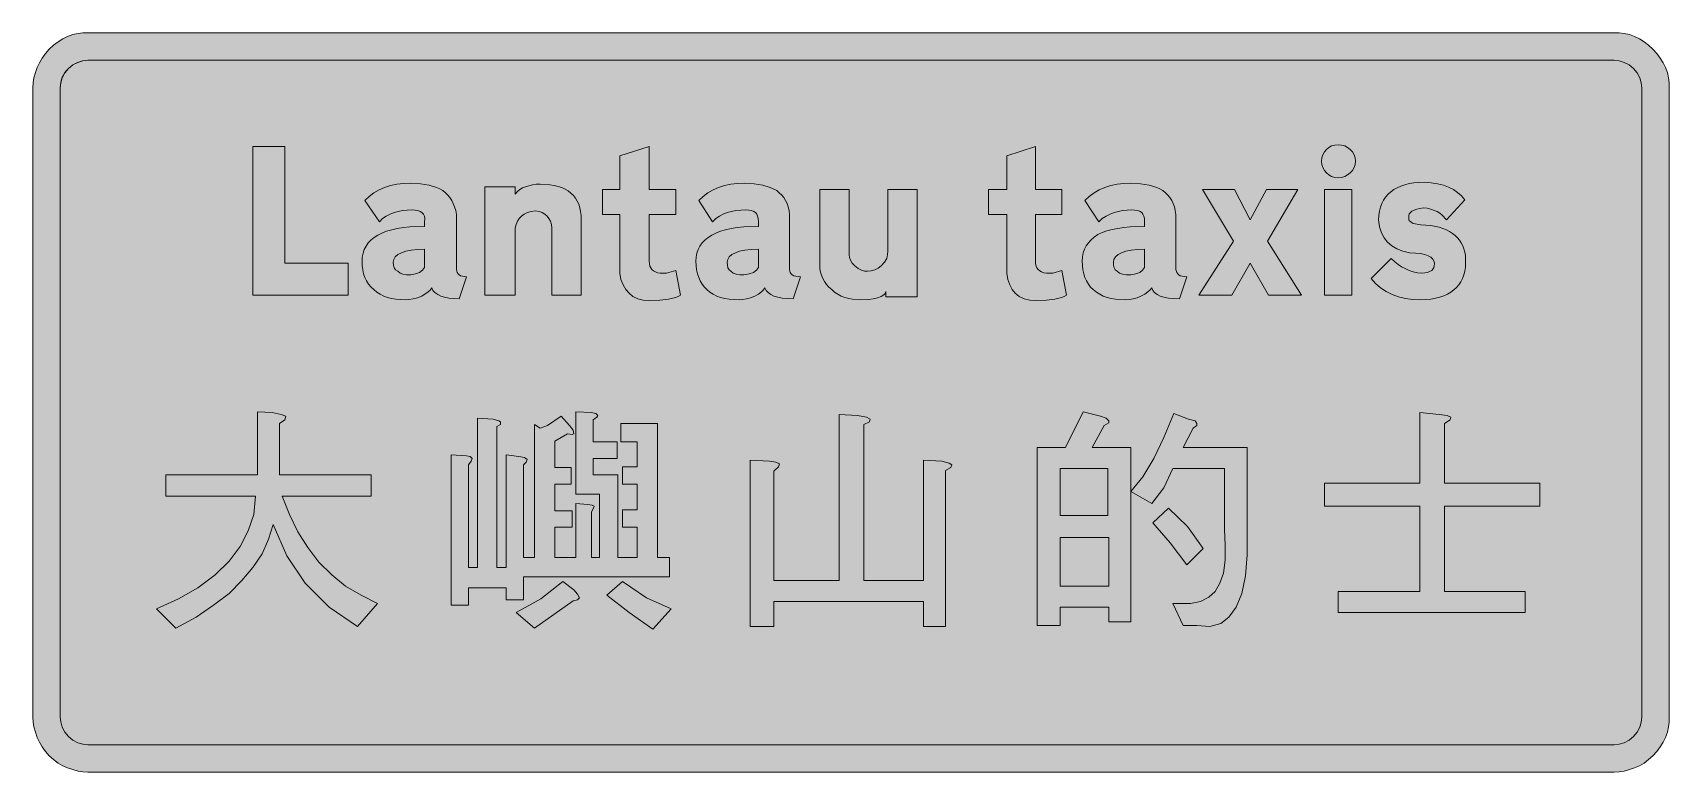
# Model space of a CAD drawing. Header units: metres. Extents: x 17 to 552, y 16 to 258.
import ezdxf

# ---------------------------------------------------------------- set-up
doc = ezdxf.new("R2010")
doc.units = ezdxf.units.M
doc.layers.add('FILL_BLACK_000000', color=7, linetype='Continuous', true_color=0x000000)
doc.layers.add('FILL_WHITE_FFFFFF', color=7, linetype='Continuous', true_color=0xffffff)

msp = doc.modelspace()

# ---------------------------------------------------------------- hatches: boundary and pattern name
at = {"layer": 'FILL_BLACK_000000', "true_color": 0x000000}
h = msp.add_hatch(color=7, dxfattribs=at)
h.dxf.hatch_style = 1
h.paths.add_polyline_path([(552.03, 32.56), (551.83, 30.95), (551.46, 29.29), (550.89, 27.54), (550.11, 25.97), (549.13, 24.43), (547.98, 22.94), (546.69, 21.54), (545.33, 20.26), (543.92, 19.14), (542.39, 18.25), (540.69, 17.64), (539.07, 17.03), (537.39, 16.55), (535.71, 16.25), (534.09, 16.14), (34.89, 16.14), (33.31, 16.25), (31.7, 16.55), (30.04, 17.03), (28.29, 17.64), (26.72, 18.25), (25.18, 19.14), (23.69, 20.26), (22.29, 21.54), (21.05, 22.94), (20, 24.43), (19.13, 25.97), (18.39, 27.54), (17.78, 29.29), (17.3, 30.95), (17, 32.56), (16.89, 34.14), (16.89, 239.94), (17, 241.56), (17.3, 243.24), (17.78, 244.92), (18.39, 246.54), (19.13, 248.11), (20, 249.65), (21.05, 251.14), (22.29, 252.54), (23.69, 253.83), (25.18, 254.98), (26.72, 255.96), (28.29, 256.74), (30.04, 257.31), (31.7, 257.68), (33.31, 257.88), (34.89, 257.94), (534.09, 257.94), (535.71, 257.88), (537.39, 257.68), (539.07, 257.31), (540.69, 256.74), (542.39, 255.96), (543.92, 254.98), (545.33, 253.83), (546.69, 252.54), (547.98, 251.14), (549.13, 249.65), (550.11, 248.11), (550.89, 246.54), (551.46, 244.92), (551.83, 243.24), (552.03, 241.56), (552.09, 239.94), (552.09, 34.14), (552.03, 32.56)])
h.paths.add_polyline_path([(31.51, 248.26), (30, 247.42), (28.59, 246.24), (27.96, 245.64), (27.41, 244.96), (26.57, 243.43), (26.06, 241.73), (25.89, 239.94), (25.89, 34.14), (26.08, 32.6), (26.49, 30.84), (27.43, 29.23), (28.59, 27.84), (30.04, 26.66), (31.63, 25.81), (33.27, 25.31), (34.89, 25.14), (534.09, 25.14), (535.71, 25.31), (537.35, 25.81), (538.94, 26.66), (540.39, 27.84), (541.57, 29.29), (542.42, 30.88), (542.92, 32.52), (543.09, 34.14), (543.09, 239.94), (542.92, 241.56), (542.42, 243.2), (541.57, 244.79), (540.39, 246.24), (538.94, 247.42), (537.35, 248.26), (535.71, 248.77), (534.09, 248.94), (34.89, 248.94), (33.15, 248.77), (31.51, 248.26)], flags=16)
h = msp.add_hatch(color=7, dxfattribs=at)
h.dxf.hatch_style = 1
h.paths.add_polyline_path([(99.39, 182.64), (120.09, 182.64), (120.09, 172.14), (88.89, 172.14), (88.89, 220.74), (99.39, 220.74), (99.39, 182.64)])
h = msp.add_hatch(color=7, dxfattribs=at)
h.dxf.hatch_style = 1
h.paths.add_polyline_path([(227.19, 206.64), (227.19, 198.54), (218.49, 198.54), (218.49, 183.24), (218.55, 182.4), (218.72, 181.66), (219, 181.05), (219.39, 180.54), (219.9, 180.1), (220.51, 179.71), (221.25, 179.44), (222.09, 179.34), (224.19, 179.34), (227.19, 180.24), (228.69, 172.14), (227.94, 171.72), (227.05, 171.35), (224.83, 170.79), (221.98, 170.45), (218.49, 170.34), (216.53, 170.5), (214.74, 170.98), (213.17, 171.73), (211.89, 172.74), (210.83, 173.98), (209.94, 175.48), (209.27, 177.25), (208.89, 179.34), (208.89, 198.54), (203.19, 198.54), (203.19, 206.64), (208.89, 206.64), (208.89, 217.74), (218.49, 220.74), (218.49, 206.64), (227.19, 206.64)])
h = msp.add_hatch(color=7, dxfattribs=at)
h.dxf.hatch_style = 1
h.paths.add_polyline_path([(353.49, 206.64), (353.49, 198.54), (344.79, 198.54), (344.79, 183.24), (344.85, 182.4), (345.02, 181.66), (345.3, 181.05), (345.69, 180.54), (346.2, 180.1), (346.81, 179.71), (347.55, 179.44), (348.39, 179.34), (350.49, 179.34), (353.49, 180.24), (354.99, 172.14), (354.24, 171.72), (353.36, 171.35), (351.17, 170.79), (348.41, 170.45), (345.09, 170.34), (342.96, 170.5), (341.08, 170.98), (339.48, 171.73), (338.19, 172.74), (337.18, 173.98), (336.39, 175.48), (335.83, 177.25), (335.49, 179.34), (335.49, 198.54), (329.49, 198.54), (329.49, 206.64), (335.49, 206.64), (335.49, 217.74), (344.79, 220.74), (344.79, 206.64), (353.49, 206.64)])
h = msp.add_hatch(color=7, dxfattribs=at)
h.dxf.hatch_style = 1
h.paths.add_polyline_path([(449.37, 214.85), (449.02, 213.83), (448.48, 212.91), (447.77, 212.11), (446.91, 211.46), (445.95, 210.96), (444.9, 210.65), (443.79, 210.54), (442.7, 210.65), (441.68, 210.96), (440.76, 211.46), (439.96, 212.11), (439.31, 212.91), (438.81, 213.83), (438.5, 214.85), (438.39, 215.94), (438.5, 217.03), (438.81, 218.05), (439.31, 218.97), (439.96, 219.76), (440.76, 220.42), (441.68, 220.92), (442.7, 221.23), (443.79, 221.34), (444.9, 221.23), (445.95, 220.92), (446.91, 220.42), (447.77, 219.76), (448.48, 218.97), (449.02, 218.05), (449.37, 217.03), (449.49, 215.94), (449.37, 214.85)])
h = msp.add_hatch(color=7, dxfattribs=at)
h.dxf.hatch_style = 1
h.paths.add_polyline_path([(154.52, 171), (152.94, 171.16), (151.58, 171.45), (150.39, 171.84), (149.33, 172.35), (148.44, 172.96), (147.77, 173.7), (147.39, 174.54), (146.96, 173.86), (146.19, 173.19), (144.09, 171.84), (142.7, 171.27), (141.28, 170.9), (139.91, 170.7), (138.69, 170.64), (135.66, 170.82), (134.25, 171.05), (132.92, 171.39), (131.66, 171.84), (130.51, 172.41), (129.45, 173.11), (128.49, 173.94), (127.55, 174.78), (126.74, 175.73), (126.07, 176.78), (125.53, 177.91), (125.11, 179.14), (124.82, 180.44), (124.65, 181.81), (124.59, 183.24), (124.67, 184.6), (124.91, 185.88), (125.32, 187.08), (125.88, 188.19), (126.6, 189.21), (127.49, 190.14), (128.53, 190.99), (129.73, 191.75), (131.09, 192.43), (132.6, 193.01), (134.28, 193.51), (136.11, 193.91), (138.09, 194.23), (140.24, 194.46), (144.99, 194.64), (144.99, 196.14), (145.1, 197.16), (144.99, 197.98), (144.65, 198.63), (144.09, 199.14), (143.54, 199.53), (142.81, 199.81), (141.98, 199.98), (141.09, 200.04), (139.39, 199.98), (137.86, 199.81), (136.45, 199.53), (135.09, 199.14), (133.75, 198.63), (132.46, 197.98), (131.29, 197.16), (130.29, 196.14), (125.49, 203.04), (126.91, 204.4), (128.47, 205.58), (130.16, 206.56), (131.98, 207.35), (133.92, 207.96), (135.99, 208.4), (138.18, 208.66), (140.49, 208.74), (143.69, 208.58), (146.53, 208.1), (148.97, 207.35), (150.03, 206.87), (150.99, 206.34), (151.85, 205.64), (152.62, 204.87), (153.31, 204.03), (153.92, 203.11), (154.44, 202.12), (154.87, 201.02), (155.22, 199.83), (155.49, 198.54), (155.49, 180.54), (155.55, 180.01), (155.71, 179.53), (155.98, 179.12), (156.35, 178.78), (156.82, 178.5), (157.39, 178.3), (158.79, 178.14), (156.39, 170.94), (154.52, 171)])
h.paths.add_polyline_path([(135.09, 181.1), (135.55, 180.45), (136.29, 179.94), (137.03, 179.37), (137.94, 179), (139.07, 178.8), (140.49, 178.74), (142.12, 179.07), (143.41, 179.6), (144.37, 180.3), (144.99, 181.14), (144.99, 187.14), (142.68, 187.08), (140.68, 186.88), (138.96, 186.51), (137.49, 185.94), (136.31, 185.39), (135.46, 184.66), (134.96, 183.83), (134.79, 182.94), (134.86, 181.92), (135.09, 181.1)], flags=16)
h = msp.add_hatch(color=7, dxfattribs=at)
h.dxf.hatch_style = 1
h.paths.add_polyline_path([(263.68, 171), (261.99, 171.16), (260.53, 171.45), (259.29, 171.84), (258.27, 172.35), (257.45, 172.96), (256.8, 173.7), (256.29, 174.54), (255.9, 173.86), (255.2, 173.19), (254.22, 172.51), (252.99, 171.84), (251.64, 171.27), (250.33, 170.9), (249.07, 170.7), (247.89, 170.64), (244.69, 170.82), (243.22, 171.05), (241.85, 171.39), (240.58, 171.84), (239.41, 172.41), (238.35, 173.11), (237.39, 173.94), (236.55, 174.78), (235.81, 175.73), (235.2, 176.78), (234.69, 177.91), (234.3, 179.14), (234.01, 180.44), (233.85, 181.81), (233.79, 183.24), (233.87, 184.6), (234.11, 185.88), (234.52, 187.08), (235.08, 188.19), (235.8, 189.21), (236.69, 190.14), (237.73, 190.99), (238.93, 191.75), (240.29, 192.43), (241.8, 193.01), (243.48, 193.51), (245.31, 193.91), (247.29, 194.23), (249.44, 194.46), (254.19, 194.64), (254.19, 196.14), (254.13, 197.16), (253.96, 197.98), (253.68, 198.63), (253.29, 199.14), (252.73, 199.53), (251.98, 199.81), (251.05, 199.98), (249.99, 200.04), (248.42, 199.98), (246.88, 199.81), (245.39, 199.53), (243.99, 199.14), (242.69, 198.63), (241.48, 197.98), (240.32, 197.16), (239.19, 196.14), (234.69, 203.04), (236.11, 204.4), (237.67, 205.58), (239.36, 206.56), (241.18, 207.35), (243.12, 207.96), (245.19, 208.4), (247.38, 208.66), (249.69, 208.74), (252.85, 208.58), (255.61, 208.1), (258.04, 207.35), (260.19, 206.34), (261.05, 205.64), (261.82, 204.87), (262.49, 204.03), (263.08, 203.11), (263.56, 202.12), (263.94, 201.02), (264.22, 199.83), (264.39, 198.54), (264.39, 180.54), (264.45, 180.01), (264.62, 179.53), (264.9, 179.12), (265.29, 178.78), (265.8, 178.5), (266.41, 178.3), (267.99, 178.14), (265.59, 170.94), (263.68, 171)])
h.paths.add_polyline_path([(244.25, 181.1), (244.62, 180.45), (245.19, 179.94), (245.97, 179.37), (246.95, 179), (248.1, 178.8), (249.39, 178.74), (251.19, 179.07), (252.58, 179.6), (253.57, 180.3), (254.19, 181.14), (254.19, 187.14), (251.84, 187.08), (249.77, 186.88), (248.03, 186.51), (246.69, 185.94), (245.51, 185.39), (244.66, 184.66), (244.16, 183.83), (243.99, 182.94), (244.05, 181.92), (244.25, 181.1)], flags=16)
h = msp.add_hatch(color=7, dxfattribs=at)
h.dxf.hatch_style = 1
h.paths.add_polyline_path([(389.98, 171), (388.29, 171.16), (386.83, 171.45), (385.59, 171.84), (384.58, 172.35), (383.79, 172.96), (383.23, 173.7), (382.89, 174.54), (382.33, 173.86), (381.54, 173.19), (380.53, 172.51), (379.29, 171.84), (378.07, 171.27), (376.74, 170.9), (375.41, 170.7), (374.19, 170.64), (371.03, 170.82), (369.6, 171.05), (368.26, 171.39), (367.01, 171.84), (365.84, 172.41), (364.73, 173.11), (363.69, 173.94), (362.85, 174.78), (362.11, 175.73), (361.5, 176.78), (360.99, 177.91), (360.6, 179.14), (360.32, 180.44), (360.15, 181.81), (360.09, 183.24), (360.17, 184.65), (360.42, 185.95), (360.83, 187.15), (361.4, 188.26), (362.13, 189.29), (363, 190.24), (364.02, 191.12), (365.19, 191.94), (366.61, 192.57), (368.17, 193.12), (369.87, 193.59), (371.71, 193.96), (373.7, 194.26), (375.82, 194.47), (380.49, 194.64), (380.49, 196.14), (380.43, 197.16), (380.27, 197.98), (379.98, 198.63), (379.59, 199.14), (379.03, 199.53), (378.28, 199.81), (377.35, 199.98), (376.29, 200.04), (374.77, 199.98), (373.33, 199.81), (371.94, 199.53), (370.59, 199.14), (369.24, 198.63), (367.93, 197.98), (366.67, 197.16), (365.49, 196.14), (360.99, 203.04), (362.41, 204.4), (363.97, 205.58), (365.66, 206.56), (367.48, 207.35), (369.42, 207.96), (371.49, 208.4), (373.68, 208.66), (375.99, 208.74), (379.19, 208.58), (382.03, 208.1), (384.47, 207.35), (385.53, 206.87), (386.49, 206.34), (387.35, 205.64), (388.12, 204.87), (388.79, 204.03), (389.38, 203.11), (389.86, 202.12), (390.24, 201.02), (390.52, 199.83), (390.69, 198.54), (390.69, 180.54), (391.04, 179.53), (391.33, 179.12), (391.7, 178.78), (392.18, 178.5), (392.76, 178.3), (394.29, 178.14), (391.89, 170.94), (389.98, 171)])
h.paths.add_polyline_path([(370.55, 181.1), (370.92, 180.45), (371.49, 179.94), (372.28, 179.37), (373.29, 179), (374.53, 178.8), (375.99, 178.74), (377.62, 179.07), (378.91, 179.6), (379.87, 180.3), (380.49, 181.14), (380.49, 187.14), (378.14, 187.08), (376.06, 186.88), (374.33, 186.51), (372.99, 185.94), (371.81, 185.39), (370.96, 184.66), (370.46, 183.83), (370.29, 182.94), (370.35, 181.92), (370.55, 181.1)], flags=16)
h = msp.add_hatch(color=7, dxfattribs=at)
h.dxf.hatch_style = 1
h.paths.add_polyline_path([(485.43, 181.27), (485.24, 179.97), (484.93, 178.75), (484.5, 177.6), (483.95, 176.53), (483.29, 175.55), (482.51, 174.64), (481.63, 173.83), (480.63, 173.1), (479.53, 172.46), (478.32, 171.91), (477.01, 171.46), (475.6, 171.1), (474.09, 170.85), (472.49, 170.69), (470.79, 170.64), (468.26, 170.75), (465.85, 171.09), (463.58, 171.64), (461.45, 172.4), (459.48, 173.38), (457.67, 174.56), (456.04, 175.95), (454.59, 177.54), (461.19, 184.14), (462.31, 183.08), (463.44, 182.15), (464.57, 181.4), (465.69, 180.84), (467.04, 180.23), (468.39, 179.75), (469.74, 179.45), (471.09, 179.34), (472.11, 179.4), (472.97, 179.56), (473.71, 179.85), (474.39, 180.24), (474.78, 180.69), (475.06, 181.18), (475.23, 181.72), (475.29, 182.34), (475.16, 183.18), (474.78, 183.91), (474.15, 184.53), (473.27, 185.04), (472.13, 185.43), (470.73, 185.71), (469.09, 185.88), (467.19, 185.94), (464.97, 186.49), (463.02, 187.25), (461.35, 188.22), (459.95, 189.43), (458.82, 190.87), (457.95, 192.56), (457.34, 194.52), (456.99, 196.74), (457.1, 198.21), (457.33, 199.59), (457.66, 200.88), (458.11, 202.08), (458.67, 203.18), (459.34, 204.19), (460.11, 205.11), (461, 205.93), (462, 206.65), (463.1, 207.28), (464.32, 207.82), (465.64, 208.26), (467.07, 208.6), (468.6, 208.84), (470.24, 208.99), (471.99, 209.04), (474.26, 208.86), (476.33, 208.53), (478.22, 208.05), (479.94, 207.43), (481.49, 206.65), (482.87, 205.71), (484.11, 204.61), (485.19, 203.34), (479.19, 196.74), (477.8, 198.31), (477.04, 198.93), (476.19, 199.44), (474.05, 200.26), (472.94, 200.54), (471.69, 200.64), (470.52, 200.49), (469.51, 200.26), (468.64, 199.95), (467.94, 199.59), (467.41, 199.17), (467.05, 198.7), (466.87, 198.19), (466.89, 197.64), (466.89, 197.04), (466.93, 196.63), (467.02, 196.49), (467.19, 196.44), (467.68, 195.99), (468.39, 195.54), (470.79, 195.13), (474.09, 194.94), (476.83, 194.35), (479.2, 193.48), (480.25, 192.95), (481.2, 192.34), (482.06, 191.67), (482.83, 190.93), (483.5, 190.12), (484.07, 189.25), (484.55, 188.31), (484.93, 187.3), (485.22, 186.23), (485.41, 185.1), (485.5, 183.9), (485.49, 182.64), (485.43, 181.27)])
h = msp.add_hatch(color=7, dxfattribs=at)
h.dxf.hatch_style = 1
h.paths.add_polyline_path([(186.69, 172.14), (186.69, 192.54), (186.69, 193.14), (186.69, 193.44), (186.69, 193.74), (186.69, 194.04), (186.51, 195.22), (186.18, 196.28), (185.72, 197.21), (185.11, 198.01), (184.37, 198.67), (183.48, 199.19), (182.46, 199.54), (181.29, 199.74), (179.91, 199.54), (178.7, 199.19), (177.65, 198.67), (176.75, 198.01), (176.01, 197.21), (175.43, 196.28), (174.99, 195.22), (174.69, 194.04), (174.69, 193.74), (174.69, 172.14), (164.79, 172.14), (164.79, 207.54), (174.69, 207.54), (174.69, 205.14), (175.42, 205.98), (176.23, 206.68), (177.09, 207.21), (177.99, 207.54), (179.12, 207.93), (180.28, 208.21), (181.49, 208.38), (182.79, 208.44), (185.95, 208.26), (187.38, 208.03), (188.7, 207.71), (189.91, 207.3), (191.02, 206.79), (192.02, 206.2), (192.91, 205.51), (193.71, 204.74), (194.39, 203.87), (194.97, 202.91), (195.45, 201.86), (195.82, 200.72), (196.08, 199.48), (196.24, 198.16), (196.29, 196.74), (196.29, 196.14), (196.29, 172.14), (186.69, 172.14)])
h = msp.add_hatch(color=7, dxfattribs=at)
h.dxf.hatch_style = 1
h.paths.add_polyline_path([(306.09, 206.64), (306.09, 171.54), (295.89, 171.54), (295.89, 173.34), (295.72, 172.84), (295.21, 172.29), (294.37, 171.74), (293.19, 171.24), (291.79, 170.89), (290.34, 170.71), (287.49, 170.64), (284.98, 170.82), (283.73, 171.05), (282.5, 171.39), (281.32, 171.84), (280.19, 172.41), (279.14, 173.11), (278.19, 173.94), (277.25, 174.77), (276.44, 175.66), (275.77, 176.62), (275.23, 177.61), (274.81, 178.64), (274.52, 179.68), (274.35, 180.72), (274.29, 181.74), (274.29, 206.64), (283.89, 206.64), (283.89, 185.34), (284, 184.44), (284.34, 183.54), (284.9, 182.64), (285.69, 181.74), (286.81, 180.83), (287.9, 180.28), (288.94, 180.01), (289.89, 179.94), (291.06, 180.05), (292.25, 180.39), (293.39, 180.95), (294.39, 181.74), (295.4, 182.94), (296.19, 184.14), (296.45, 185.45), (296.49, 186.54), (296.49, 206.64), (306.09, 206.64)])
h = msp.add_hatch(color=7, dxfattribs=at)
h.dxf.hatch_style = 1
h.paths.add_polyline_path([(430.59, 206.64), (420.69, 189.84), (431.79, 172.14), (420.99, 172.14), (414.99, 182.64), (408.99, 172.14), (398.19, 172.14), (409.59, 189.84), (399.39, 206.64), (409.89, 206.64), (414.99, 196.74), (420.39, 206.64), (430.59, 206.64)])
h = msp.add_hatch(color=7, dxfattribs=at)
h.dxf.hatch_style = 1
h.paths.add_polyline_path([(439.29, 172.14), (439.29, 206.64), (448.29, 206.64), (448.29, 172.14), (439.29, 172.14)])
h = msp.add_hatch(color=7, dxfattribs=at)
h.dxf.hatch_style = 1
h.paths.add_polyline_path([(98.19, 133.14), (99.69, 132.54), (99.39, 131.34), (97.59, 130.14), (97.59, 113.34), (127.59, 113.34), (127.59, 106.44), (98.49, 106.44), (100.89, 100.44), (103.59, 94.74), (106.89, 89.64), (110.49, 84.84), (114.69, 80.64), (119.19, 77.04), (124.29, 74.04), (129.69, 71.34), (123.09, 63.84), (113.79, 70.14), (105.99, 77.94), (99.99, 86.94), (95.49, 97.14), (93.99, 92.34), (91.89, 87.54), (88.89, 83.04), (85.29, 78.84), (81.09, 74.64), (75.99, 70.74), (70.29, 66.84), (63.69, 63.24), (57.39, 69.54), (64.59, 72.84), (70.89, 76.44), (76.59, 80.64), (81.09, 85.14), (84.69, 89.94), (87.39, 95.04), (89.19, 100.44), (89.79, 106.44), (60.39, 106.44), (60.39, 113.34), (90.39, 113.34), (90.39, 134.04), (95.19, 133.74), (98.19, 133.14)])
h = msp.add_hatch(color=7, dxfattribs=at)
h.dxf.hatch_style = 1
h.paths.add_polyline_path([(153.69, 119.94), (158.79, 119.64), (159.99, 119.34), (160.59, 118.74), (160.29, 117.84), (159.39, 116.64), (159.39, 83.04), (162.39, 83.04), (162.39, 131.94), (167.49, 131.64), (169.29, 131.04), (169.89, 130.74), (169.89, 129.84), (168.69, 129.24), (168.69, 83.04), (171.69, 83.04), (171.69, 119.94), (175.89, 119.34), (177.69, 119.04), (178.59, 118.44), (178.29, 117.54), (177.39, 116.64), (177.39, 86.34), (180.99, 86.34), (180.99, 129.84), (182.79, 128.64), (185.19, 129.54), (189.69, 132.54), (192.39, 129.54), (193.59, 128.04), (193.89, 126.84), (193.29, 126.54), (191.79, 126.84), (187.59, 124.44), (187.59, 115.74), (192.99, 115.74), (192.99, 110.34), (187.59, 110.34), (187.59, 101.64), (193.29, 101.64), (193.29, 96.24), (187.59, 96.24), (187.59, 86.34), (194.49, 86.34), (194.49, 104.04), (198.39, 103.74), (199.89, 103.44), (200.49, 103.14), (200.19, 102.24), (199.59, 101.34), (199.59, 86.34), (202.29, 86.34), (202.29, 107.04), (194.49, 107.04), (194.49, 134.04), (199.59, 133.74), (201.09, 133.44), (201.69, 132.84), (201.39, 132.24), (200.19, 131.34), (200.19, 124.14), (207.99, 124.14), (207.99, 118.74), (200.19, 118.74), (200.19, 113.34), (208.29, 113.34), (208.29, 86.34), (214.59, 86.34), (214.59, 96.24), (209.79, 96.24), (209.79, 101.94), (214.59, 101.94), (214.59, 110.34), (209.79, 110.34), (209.79, 116.04), (214.59, 116.04), (214.59, 124.14), (209.19, 124.14), (209.19, 130.14), (221.19, 130.14), (221.19, 86.34), (225.09, 86.34), (225.09, 80.04), (177.39, 80.04), (177.39, 72.54), (171.69, 72.54), (171.69, 76.44), (159.39, 76.44), (159.39, 70.74), (153.69, 70.74), (153.69, 119.94)])
h = msp.add_hatch(color=7, dxfattribs=at)
h.dxf.hatch_style = 1
h.paths.add_polyline_path([(368.79, 131.04), (368.79, 130.44), (367.29, 129.54), (363.39, 122.34), (375.99, 122.34), (375.99, 65.34), (368.79, 65.34), (368.79, 70.14), (352.89, 70.14), (352.89, 64.14), (345.39, 64.14), (345.39, 122.34), (354.69, 122.34), (360.39, 134.04), (366.09, 132.54), (367.89, 131.94), (368.79, 131.04)])
h.paths.add_polyline_path([(352.89, 115.44), (352.89, 100.14), (368.49, 100.14), (368.49, 115.44), (352.89, 115.44)], flags=16)
h.paths.add_polyline_path([(368.79, 92.94), (352.89, 92.94), (352.89, 77.04), (368.79, 77.04), (368.79, 92.94)], flags=16)
h = msp.add_hatch(color=7, dxfattribs=at)
h.dxf.hatch_style = 1
h.paths.add_polyline_path([(289.59, 132.24), (290.79, 131.64), (290.49, 130.74), (288.69, 129.84), (288.69, 78.84), (308.19, 78.84), (308.19, 118.14), (314.19, 117.84), (316.59, 117.24), (317.49, 116.64), (317.19, 115.74), (315.39, 114.84), (315.39, 63.84), (308.19, 63.84), (308.19, 71.94), (259.29, 71.94), (259.29, 63.84), (251.49, 63.84), (251.49, 118.14), (257.79, 117.84), (259.89, 117.54), (261.09, 116.94), (260.79, 116.04), (259.29, 114.54), (259.29, 78.84), (280.59, 78.84), (280.59, 133.14), (286.59, 132.84), (289.59, 132.24)])
h = msp.add_hatch(color=7, dxfattribs=at)
h.dxf.hatch_style = 1
h.paths.add_polyline_path([(396.99, 131.04), (397.59, 130.14), (397.59, 129.54), (396.39, 128.64), (393.09, 122.34), (414.09, 122.34), (414.09, 95.34), (414.09, 87.24), (413.49, 80.34), (412.29, 74.64), (410.49, 70.14), (408.09, 66.84), (405.39, 64.74), (401.79, 63.84), (397.59, 64.14), (393.09, 64.14), (389.79, 71.34), (395.49, 71.34), (398.79, 71.94), (401.49, 73.44), (403.59, 75.24), (405.09, 77.94), (406.29, 81.24), (406.89, 85.44), (406.89, 90.24), (406.59, 95.64), (406.59, 115.44), (389.79, 115.44), (386.79, 109.14), (382.89, 104.04), (375.99, 107.94), (379.89, 112.74), (383.49, 118.74), (386.79, 125.64), (390.09, 133.44), (394.89, 131.64), (396.99, 131.04)])
h = msp.add_hatch(color=7, dxfattribs=at)
h.dxf.hatch_style = 1
h.paths.add_polyline_path([(479.49, 132.84), (480.69, 132.24), (480.39, 131.34), (478.59, 130.14), (478.59, 110.64), (509.79, 110.64), (509.79, 103.14), (478.59, 103.14), (478.59, 75.24), (504.99, 75.24), (504.99, 68.34), (443.79, 68.34), (443.79, 75.24), (470.49, 75.24), (470.49, 103.14), (439.29, 103.14), (439.29, 110.64), (470.49, 110.64), (470.49, 133.74), (476.79, 133.14), (479.49, 132.84)])
h = msp.add_hatch(color=7, dxfattribs=at)
h.dxf.hatch_style = 1
h.paths.add_polyline_path([(394.59, 96.54), (399.69, 89.34), (394.29, 83.94), (388.89, 91.14), (383.19, 97.74), (388.29, 102.54), (394.59, 96.54)])
h = msp.add_hatch(color=7, dxfattribs=at)
h.dxf.hatch_style = 1
h.paths.add_polyline_path([(183.09, 72.84), (190.29, 78.54), (193.89, 75.84), (195.09, 74.34), (195.69, 73.14), (195.09, 72.54), (193.59, 72.24), (180.99, 63.24), (174.99, 68.34), (183.09, 72.84)])
h = msp.add_hatch(color=7, dxfattribs=at)
h.dxf.hatch_style = 1
h.paths.add_polyline_path([(211.89, 68.34), (204.69, 74.04), (209.79, 78.54), (217.59, 73.14), (225.69, 69.54), (219.69, 62.94), (211.89, 68.34)])
at = {"layer": 'FILL_WHITE_FFFFFF', "true_color": 0xffffff}
h = msp.add_hatch(color=7, dxfattribs=at)
h.dxf.hatch_style = 1
h.paths.add_polyline_path([(534.09, 248.94), (535.71, 248.77), (537.35, 248.26), (538.94, 247.42), (540.39, 246.24), (541.57, 244.79), (542.42, 243.2), (542.92, 241.56), (543.09, 239.94), (543.09, 34.14), (542.92, 32.52), (542.42, 30.88), (541.57, 29.29), (540.39, 27.84), (538.94, 26.66), (537.35, 25.81), (535.71, 25.31), (534.09, 25.14), (34.89, 25.14), (33.35, 25.33), (31.59, 25.74), (29.98, 26.68), (28.59, 27.84), (27.43, 29.23), (26.49, 30.84), (26.08, 32.6), (25.89, 34.14), (25.89, 239.94), (26.06, 241.56), (26.57, 243.2), (27.41, 244.79), (28.59, 246.24), (30.04, 247.42), (31.63, 248.26), (33.27, 248.77), (34.89, 248.94), (534.09, 248.94)])

# ---------------------------------------------------------------- linework, layer by layer
at = {"layer": 'FILL_BLACK_000000', "lineweight": 0, "true_color": 0x000000}
for points in [[(552.03, 32.56), (551.83, 30.95), (551.46, 29.29), (550.89, 27.54), (550.11, 25.97), (549.13, 24.43), (547.98, 22.94), (546.69, 21.54), (545.33, 20.26), (543.92, 19.14), (542.39, 18.25), (540.69, 17.64), (539.07, 17.03), (537.39, 16.55), (535.71, 16.25), (534.09, 16.14), (34.89, 16.14), (33.31, 16.25), (31.7, 16.55), (30.04, 17.03), (28.29, 17.64), (26.72, 18.25), (25.18, 19.14), (23.69, 20.26), (22.29, 21.54), (21.05, 22.94), (20, 24.43), (19.13, 25.97), (18.39, 27.54), (17.78, 29.29), (17.3, 30.95), (17, 32.56), (16.89, 34.14), (16.89, 239.94), (17, 241.56), (17.3, 243.24), (17.78, 244.92), (18.39, 246.54), (19.13, 248.11), (20, 249.65), (21.05, 251.14), (22.29, 252.54), (23.69, 253.83), (25.18, 254.98), (26.72, 255.96), (28.29, 256.74), (30.04, 257.31), (31.7, 257.68), (33.31, 257.88), (34.89, 257.94), (534.09, 257.94), (535.71, 257.88), (537.39, 257.68), (539.07, 257.31), (540.69, 256.74), (542.39, 255.96), (543.92, 254.98), (545.33, 253.83), (546.69, 252.54), (547.98, 251.14), (549.13, 249.65), (550.11, 248.11), (550.89, 246.54), (551.46, 244.92), (551.83, 243.24), (552.03, 241.56), (552.09, 239.94), (552.09, 34.14)], [(31.51, 248.26), (30, 247.42), (28.59, 246.24), (27.96, 245.64), (27.41, 244.96), (26.57, 243.43), (26.06, 241.73), (25.89, 239.94), (25.89, 34.14), (26.08, 32.6), (26.49, 30.84), (27.43, 29.23), (28.59, 27.84), (30.04, 26.66), (31.63, 25.81), (33.27, 25.31), (34.89, 25.14), (534.09, 25.14), (535.71, 25.31), (537.35, 25.81), (538.94, 26.66), (540.39, 27.84), (541.57, 29.29), (542.42, 30.88), (542.92, 32.52), (543.09, 34.14), (543.09, 239.94), (542.92, 241.56), (542.42, 243.2), (541.57, 244.79), (540.39, 246.24), (538.94, 247.42), (537.35, 248.26), (535.71, 248.77), (534.09, 248.94), (34.89, 248.94), (33.15, 248.77)], [(99.39, 182.64), (120.09, 182.64), (120.09, 172.14), (88.89, 172.14), (88.89, 220.74), (99.39, 220.74)], [(227.19, 206.64), (227.19, 198.54), (218.49, 198.54), (218.49, 183.24), (218.55, 182.4), (218.72, 181.66), (219, 181.05), (219.39, 180.54), (219.9, 180.1), (220.51, 179.71), (221.25, 179.44), (222.09, 179.34), (224.19, 179.34), (227.19, 180.24), (228.69, 172.14), (227.94, 171.72), (227.05, 171.35), (224.83, 170.79), (221.98, 170.45), (218.49, 170.34), (216.53, 170.5), (214.74, 170.98), (213.17, 171.73), (211.89, 172.74), (210.83, 173.98), (209.94, 175.48), (209.27, 177.25), (208.89, 179.34), (208.89, 198.54), (203.19, 198.54), (203.19, 206.64), (208.89, 206.64), (208.89, 217.74), (218.49, 220.74), (218.49, 206.64)], [(353.49, 206.64), (353.49, 198.54), (344.79, 198.54), (344.79, 183.24), (344.85, 182.4), (345.02, 181.66), (345.3, 181.05), (345.69, 180.54), (346.2, 180.1), (346.81, 179.71), (347.55, 179.44), (348.39, 179.34), (350.49, 179.34), (353.49, 180.24), (354.99, 172.14), (354.24, 171.72), (353.36, 171.35), (351.17, 170.79), (348.41, 170.45), (345.09, 170.34), (342.96, 170.5), (341.08, 170.98), (339.48, 171.73), (338.19, 172.74), (337.18, 173.98), (336.39, 175.48), (335.83, 177.25), (335.49, 179.34), (335.49, 198.54), (329.49, 198.54), (329.49, 206.64), (335.49, 206.64), (335.49, 217.74), (344.79, 220.74), (344.79, 206.64)], [(449.37, 214.85), (449.02, 213.83), (448.48, 212.91), (447.77, 212.11), (446.91, 211.46), (445.95, 210.96), (444.9, 210.65), (443.79, 210.54), (442.7, 210.65), (441.68, 210.96), (440.76, 211.46), (439.96, 212.11), (439.31, 212.91), (438.81, 213.83), (438.5, 214.85), (438.39, 215.94), (438.5, 217.03), (438.81, 218.05), (439.31, 218.97), (439.96, 219.76), (440.76, 220.42), (441.68, 220.92), (442.7, 221.23), (443.79, 221.34), (444.9, 221.23), (445.95, 220.92), (446.91, 220.42), (447.77, 219.76), (448.48, 218.97), (449.02, 218.05), (449.37, 217.03), (449.49, 215.94)], [(154.52, 171), (152.94, 171.16), (151.58, 171.45), (150.39, 171.84), (149.33, 172.35), (148.44, 172.96), (147.77, 173.7), (147.39, 174.54), (146.96, 173.86), (146.19, 173.19), (144.09, 171.84), (142.7, 171.27), (141.28, 170.9), (139.91, 170.7), (138.69, 170.64), (135.66, 170.82), (134.25, 171.05), (132.92, 171.39), (131.66, 171.84), (130.51, 172.41), (129.45, 173.11), (128.49, 173.94), (127.55, 174.78), (126.74, 175.73), (126.07, 176.78), (125.53, 177.91), (125.11, 179.14), (124.82, 180.44), (124.65, 181.81), (124.59, 183.24), (124.67, 184.6), (124.91, 185.88), (125.32, 187.08), (125.88, 188.19), (126.6, 189.21), (127.49, 190.14), (128.53, 190.99), (129.73, 191.75), (131.09, 192.43), (132.6, 193.01), (134.28, 193.51), (136.11, 193.91), (138.09, 194.23), (140.24, 194.46), (144.99, 194.64), (144.99, 196.14), (145.1, 197.16), (144.99, 197.98), (144.65, 198.63), (144.09, 199.14), (143.54, 199.53), (142.81, 199.81), (141.98, 199.98), (141.09, 200.04), (139.39, 199.98), (137.86, 199.81), (136.45, 199.53), (135.09, 199.14), (133.75, 198.63), (132.46, 197.98), (131.29, 197.16), (130.29, 196.14), (125.49, 203.04), (126.91, 204.4), (128.47, 205.58), (130.16, 206.56), (131.98, 207.35), (133.92, 207.96), (135.99, 208.4), (138.18, 208.66), (140.49, 208.74), (143.69, 208.58), (146.53, 208.1), (148.97, 207.35), (150.03, 206.87), (150.99, 206.34), (151.85, 205.64), (152.62, 204.87), (153.31, 204.03), (153.92, 203.11), (154.44, 202.12), (154.87, 201.02), (155.22, 199.83), (155.49, 198.54), (155.49, 180.54), (155.55, 180.01), (155.71, 179.53), (155.98, 179.12), (156.35, 178.78), (156.82, 178.5), (157.39, 178.3), (158.79, 178.14), (156.39, 170.94)], [(263.68, 171), (261.99, 171.16), (260.53, 171.45), (259.29, 171.84), (258.27, 172.35), (257.45, 172.96), (256.8, 173.7), (256.29, 174.54), (255.9, 173.86), (255.2, 173.19), (254.22, 172.51), (252.99, 171.84), (251.64, 171.27), (250.33, 170.9), (249.07, 170.7), (247.89, 170.64), (244.69, 170.82), (243.22, 171.05), (241.85, 171.39), (240.58, 171.84), (239.41, 172.41), (238.35, 173.11), (237.39, 173.94), (236.55, 174.78), (235.81, 175.73), (235.2, 176.78), (234.69, 177.91), (234.3, 179.14), (234.01, 180.44), (233.85, 181.81), (233.79, 183.24), (233.87, 184.6), (234.11, 185.88), (234.52, 187.08), (235.08, 188.19), (235.8, 189.21), (236.69, 190.14), (237.73, 190.99), (238.93, 191.75), (240.29, 192.43), (241.8, 193.01), (243.48, 193.51), (245.31, 193.91), (247.29, 194.23), (249.44, 194.46), (254.19, 194.64), (254.19, 196.14), (254.13, 197.16), (253.96, 197.98), (253.68, 198.63), (253.29, 199.14), (252.73, 199.53), (251.98, 199.81), (251.05, 199.98), (249.99, 200.04), (248.42, 199.98), (246.88, 199.81), (245.39, 199.53), (243.99, 199.14), (242.69, 198.63), (241.48, 197.98), (240.32, 197.16), (239.19, 196.14), (234.69, 203.04), (236.11, 204.4), (237.67, 205.58), (239.36, 206.56), (241.18, 207.35), (243.12, 207.96), (245.19, 208.4), (247.38, 208.66), (249.69, 208.74), (252.85, 208.58), (255.61, 208.1), (258.04, 207.35), (260.19, 206.34), (261.05, 205.64), (261.82, 204.87), (262.49, 204.03), (263.08, 203.11), (263.56, 202.12), (263.94, 201.02), (264.22, 199.83), (264.39, 198.54), (264.39, 180.54), (264.45, 180.01), (264.62, 179.53), (264.9, 179.12), (265.29, 178.78), (265.8, 178.5), (266.41, 178.3), (267.99, 178.14), (265.59, 170.94)], [(389.98, 171), (388.29, 171.16), (386.83, 171.45), (385.59, 171.84), (384.58, 172.35), (383.79, 172.96), (383.23, 173.7), (382.89, 174.54), (382.33, 173.86), (381.54, 173.19), (380.53, 172.51), (379.29, 171.84), (378.07, 171.27), (376.74, 170.9), (375.41, 170.7), (374.19, 170.64), (371.03, 170.82), (369.6, 171.05), (368.26, 171.39), (367.01, 171.84), (365.84, 172.41), (364.73, 173.11), (363.69, 173.94), (362.85, 174.78), (362.11, 175.73), (361.5, 176.78), (360.99, 177.91), (360.6, 179.14), (360.32, 180.44), (360.15, 181.81), (360.09, 183.24), (360.17, 184.65), (360.42, 185.95), (360.83, 187.15), (361.4, 188.26), (362.13, 189.29), (363, 190.24), (364.02, 191.12), (365.19, 191.94), (366.61, 192.57), (368.17, 193.12), (369.87, 193.59), (371.71, 193.96), (373.7, 194.26), (375.82, 194.47), (380.49, 194.64), (380.49, 196.14), (380.43, 197.16), (380.27, 197.98), (379.98, 198.63), (379.59, 199.14), (379.03, 199.53), (378.28, 199.81), (377.35, 199.98), (376.29, 200.04), (374.77, 199.98), (373.33, 199.81), (371.94, 199.53), (370.59, 199.14), (369.24, 198.63), (367.93, 197.98), (366.67, 197.16), (365.49, 196.14), (360.99, 203.04), (362.41, 204.4), (363.97, 205.58), (365.66, 206.56), (367.48, 207.35), (369.42, 207.96), (371.49, 208.4), (373.68, 208.66), (375.99, 208.74), (379.19, 208.58), (382.03, 208.1), (384.47, 207.35), (385.53, 206.87), (386.49, 206.34), (387.35, 205.64), (388.12, 204.87), (388.79, 204.03), (389.38, 203.11), (389.86, 202.12), (390.24, 201.02), (390.52, 199.83), (390.69, 198.54), (390.69, 180.54), (391.04, 179.53), (391.33, 179.12), (391.7, 178.78), (392.18, 178.5), (392.76, 178.3), (394.29, 178.14), (391.89, 170.94)], [(485.43, 181.27), (485.24, 179.97), (484.93, 178.75), (484.5, 177.6), (483.95, 176.53), (483.29, 175.55), (482.51, 174.64), (481.63, 173.83), (480.63, 173.1), (479.53, 172.46), (478.32, 171.91), (477.01, 171.46), (475.6, 171.1), (474.09, 170.85), (472.49, 170.69), (470.79, 170.64), (468.26, 170.75), (465.85, 171.09), (463.58, 171.64), (461.45, 172.4), (459.48, 173.38), (457.67, 174.56), (456.04, 175.95), (454.59, 177.54), (461.19, 184.14), (462.31, 183.08), (463.44, 182.15), (464.57, 181.4), (465.69, 180.84), (467.04, 180.23), (468.39, 179.75), (469.74, 179.45), (471.09, 179.34), (472.11, 179.4), (472.97, 179.56), (473.71, 179.85), (474.39, 180.24), (474.78, 180.69), (475.06, 181.18), (475.23, 181.72), (475.29, 182.34), (475.16, 183.18), (474.78, 183.91), (474.15, 184.53), (473.27, 185.04), (472.13, 185.43), (470.73, 185.71), (469.09, 185.88), (467.19, 185.94), (464.97, 186.49), (463.02, 187.25), (461.35, 188.22), (459.95, 189.43), (458.82, 190.87), (457.95, 192.56), (457.34, 194.52), (456.99, 196.74), (457.1, 198.21), (457.33, 199.59), (457.66, 200.88), (458.11, 202.08), (458.67, 203.18), (459.34, 204.19), (460.11, 205.11), (461, 205.93), (462, 206.65), (463.1, 207.28), (464.32, 207.82), (465.64, 208.26), (467.07, 208.6), (468.6, 208.84), (470.24, 208.99), (471.99, 209.04), (474.26, 208.86), (476.33, 208.53), (478.22, 208.05), (479.94, 207.43), (481.49, 206.65), (482.87, 205.71), (484.11, 204.61), (485.19, 203.34), (479.19, 196.74), (477.8, 198.31), (477.04, 198.93), (476.19, 199.44), (474.05, 200.26), (472.94, 200.54), (471.69, 200.64), (470.52, 200.49), (469.51, 200.26), (468.64, 199.95), (467.94, 199.59), (467.41, 199.17), (467.05, 198.7), (466.87, 198.19), (466.89, 197.64), (466.89, 197.04), (466.93, 196.63), (467.02, 196.49), (467.19, 196.44), (467.68, 195.99), (468.39, 195.54), (470.79, 195.13), (474.09, 194.94), (476.83, 194.35), (479.2, 193.48), (480.25, 192.95), (481.2, 192.34), (482.06, 191.67), (482.83, 190.93), (483.5, 190.12), (484.07, 189.25), (484.55, 188.31), (484.93, 187.3), (485.22, 186.23), (485.41, 185.1), (485.5, 183.9), (485.49, 182.64)], [(186.69, 172.14), (186.69, 192.54), (186.69, 193.14), (186.69, 193.44), (186.69, 193.74), (186.69, 194.04), (186.51, 195.22), (186.18, 196.28), (185.72, 197.21), (185.11, 198.01), (184.37, 198.67), (183.48, 199.19), (182.46, 199.54), (181.29, 199.74), (179.91, 199.54), (178.7, 199.19), (177.65, 198.67), (176.75, 198.01), (176.01, 197.21), (175.43, 196.28), (174.99, 195.22), (174.69, 194.04), (174.69, 193.74), (174.69, 172.14), (164.79, 172.14), (164.79, 207.54), (174.69, 207.54), (174.69, 205.14), (175.42, 205.98), (176.23, 206.68), (177.09, 207.21), (177.99, 207.54), (179.12, 207.93), (180.28, 208.21), (181.49, 208.38), (182.79, 208.44), (185.95, 208.26), (187.38, 208.03), (188.7, 207.71), (189.91, 207.3), (191.02, 206.79), (192.02, 206.2), (192.91, 205.51), (193.71, 204.74), (194.39, 203.87), (194.97, 202.91), (195.45, 201.86), (195.82, 200.72), (196.08, 199.48), (196.24, 198.16), (196.29, 196.74), (196.29, 196.14), (196.29, 172.14)], [(306.09, 206.64), (306.09, 171.54), (295.89, 171.54), (295.89, 173.34), (295.72, 172.84), (295.21, 172.29), (294.37, 171.74), (293.19, 171.24), (291.79, 170.89), (290.34, 170.71), (287.49, 170.64), (284.98, 170.82), (283.73, 171.05), (282.5, 171.39), (281.32, 171.84), (280.19, 172.41), (279.14, 173.11), (278.19, 173.94), (277.25, 174.77), (276.44, 175.66), (275.77, 176.62), (275.23, 177.61), (274.81, 178.64), (274.52, 179.68), (274.35, 180.72), (274.29, 181.74), (274.29, 206.64), (283.89, 206.64), (283.89, 185.34), (284, 184.44), (284.34, 183.54), (284.9, 182.64), (285.69, 181.74), (286.81, 180.83), (287.9, 180.28), (288.94, 180.01), (289.89, 179.94), (291.06, 180.05), (292.25, 180.39), (293.39, 180.95), (294.39, 181.74), (295.4, 182.94), (296.19, 184.14), (296.45, 185.45), (296.49, 186.54), (296.49, 206.64)], [(430.59, 206.64), (420.69, 189.84), (431.79, 172.14), (420.99, 172.14), (414.99, 182.64), (408.99, 172.14), (398.19, 172.14), (409.59, 189.84), (399.39, 206.64), (409.89, 206.64), (414.99, 196.74), (420.39, 206.64)], [(439.29, 172.14), (439.29, 206.64), (448.29, 206.64), (448.29, 172.14)], [(135.09, 181.1), (135.55, 180.45), (136.29, 179.94), (137.03, 179.37), (137.94, 179), (139.07, 178.8), (140.49, 178.74), (142.12, 179.07), (143.41, 179.6), (144.37, 180.3), (144.99, 181.14), (144.99, 187.14), (142.68, 187.08), (140.68, 186.88), (138.96, 186.51), (137.49, 185.94), (136.31, 185.39), (135.46, 184.66), (134.96, 183.83), (134.79, 182.94), (134.86, 181.92)], [(244.25, 181.1), (244.62, 180.45), (245.19, 179.94), (245.97, 179.37), (246.95, 179), (248.1, 178.8), (249.39, 178.74), (251.19, 179.07), (252.58, 179.6), (253.57, 180.3), (254.19, 181.14), (254.19, 187.14), (251.84, 187.08), (249.77, 186.88), (248.03, 186.51), (246.69, 185.94), (245.51, 185.39), (244.66, 184.66), (244.16, 183.83), (243.99, 182.94), (244.05, 181.92)], [(370.55, 181.1), (370.92, 180.45), (371.49, 179.94), (372.28, 179.37), (373.29, 179), (374.53, 178.8), (375.99, 178.74), (377.62, 179.07), (378.91, 179.6), (379.87, 180.3), (380.49, 181.14), (380.49, 187.14), (378.14, 187.08), (376.06, 186.88), (374.33, 186.51), (372.99, 185.94), (371.81, 185.39), (370.96, 184.66), (370.46, 183.83), (370.29, 182.94), (370.35, 181.92)], [(98.19, 133.14), (99.69, 132.54), (99.39, 131.34), (97.59, 130.14), (97.59, 113.34), (127.59, 113.34), (127.59, 106.44), (98.49, 106.44), (100.89, 100.44), (103.59, 94.74), (106.89, 89.64), (110.49, 84.84), (114.69, 80.64), (119.19, 77.04), (124.29, 74.04), (129.69, 71.34), (123.09, 63.84), (113.79, 70.14), (105.99, 77.94), (99.99, 86.94), (95.49, 97.14), (93.99, 92.34), (91.89, 87.54), (88.89, 83.04), (85.29, 78.84), (81.09, 74.64), (75.99, 70.74), (70.29, 66.84), (63.69, 63.24), (57.39, 69.54), (64.59, 72.84), (70.89, 76.44), (76.59, 80.64), (81.09, 85.14), (84.69, 89.94), (87.39, 95.04), (89.19, 100.44), (89.79, 106.44), (60.39, 106.44), (60.39, 113.34), (90.39, 113.34), (90.39, 134.04), (95.19, 133.74)], [(153.69, 119.94), (158.79, 119.64), (159.99, 119.34), (160.59, 118.74), (160.29, 117.84), (159.39, 116.64), (159.39, 83.04), (162.39, 83.04), (162.39, 131.94), (167.49, 131.64), (169.29, 131.04), (169.89, 130.74), (169.89, 129.84), (168.69, 129.24), (168.69, 83.04), (171.69, 83.04), (171.69, 119.94), (175.89, 119.34), (177.69, 119.04), (178.59, 118.44), (178.29, 117.54), (177.39, 116.64), (177.39, 86.34), (180.99, 86.34), (180.99, 129.84), (182.79, 128.64), (185.19, 129.54), (189.69, 132.54), (192.39, 129.54), (193.59, 128.04), (193.89, 126.84), (193.29, 126.54), (191.79, 126.84), (187.59, 124.44), (187.59, 115.74), (192.99, 115.74), (192.99, 110.34), (187.59, 110.34), (187.59, 101.64), (193.29, 101.64), (193.29, 96.24), (187.59, 96.24), (187.59, 86.34), (194.49, 86.34), (194.49, 104.04), (198.39, 103.74), (199.89, 103.44), (200.49, 103.14), (200.19, 102.24), (199.59, 101.34), (199.59, 86.34), (202.29, 86.34), (202.29, 107.04), (194.49, 107.04), (194.49, 134.04), (199.59, 133.74), (201.09, 133.44), (201.69, 132.84), (201.39, 132.24), (200.19, 131.34), (200.19, 124.14), (207.99, 124.14), (207.99, 118.74), (200.19, 118.74), (200.19, 113.34), (208.29, 113.34), (208.29, 86.34), (214.59, 86.34), (214.59, 96.24), (209.79, 96.24), (209.79, 101.94), (214.59, 101.94), (214.59, 110.34), (209.79, 110.34), (209.79, 116.04), (214.59, 116.04), (214.59, 124.14), (209.19, 124.14), (209.19, 130.14), (221.19, 130.14), (221.19, 86.34), (225.09, 86.34), (225.09, 80.04), (177.39, 80.04), (177.39, 72.54), (171.69, 72.54), (171.69, 76.44), (159.39, 76.44), (159.39, 70.74), (153.69, 70.74)], [(368.79, 131.04), (368.79, 130.44), (367.29, 129.54), (363.39, 122.34), (375.99, 122.34), (375.99, 65.34), (368.79, 65.34), (368.79, 70.14), (352.89, 70.14), (352.89, 64.14), (345.39, 64.14), (345.39, 122.34), (354.69, 122.34), (360.39, 134.04), (366.09, 132.54), (367.89, 131.94)], [(289.59, 132.24), (290.79, 131.64), (290.49, 130.74), (288.69, 129.84), (288.69, 78.84), (308.19, 78.84), (308.19, 118.14), (314.19, 117.84), (316.59, 117.24), (317.49, 116.64), (317.19, 115.74), (315.39, 114.84), (315.39, 63.84), (308.19, 63.84), (308.19, 71.94), (259.29, 71.94), (259.29, 63.84), (251.49, 63.84), (251.49, 118.14), (257.79, 117.84), (259.89, 117.54), (261.09, 116.94), (260.79, 116.04), (259.29, 114.54), (259.29, 78.84), (280.59, 78.84), (280.59, 133.14), (286.59, 132.84)], [(396.99, 131.04), (397.59, 130.14), (397.59, 129.54), (396.39, 128.64), (393.09, 122.34), (414.09, 122.34), (414.09, 95.34), (414.09, 87.24), (413.49, 80.34), (412.29, 74.64), (410.49, 70.14), (408.09, 66.84), (405.39, 64.74), (401.79, 63.84), (397.59, 64.14), (393.09, 64.14), (389.79, 71.34), (395.49, 71.34), (398.79, 71.94), (401.49, 73.44), (403.59, 75.24), (405.09, 77.94), (406.29, 81.24), (406.89, 85.44), (406.89, 90.24), (406.59, 95.64), (406.59, 115.44), (389.79, 115.44), (386.79, 109.14), (382.89, 104.04), (375.99, 107.94), (379.89, 112.74), (383.49, 118.74), (386.79, 125.64), (390.09, 133.44), (394.89, 131.64)], [(479.49, 132.84), (480.69, 132.24), (480.39, 131.34), (478.59, 130.14), (478.59, 110.64), (509.79, 110.64), (509.79, 103.14), (478.59, 103.14), (478.59, 75.24), (504.99, 75.24), (504.99, 68.34), (443.79, 68.34), (443.79, 75.24), (470.49, 75.24), (470.49, 103.14), (439.29, 103.14), (439.29, 110.64), (470.49, 110.64), (470.49, 133.74), (476.79, 133.14)], [(352.89, 115.44), (352.89, 100.14), (368.49, 100.14), (368.49, 115.44)], [(394.59, 96.54), (399.69, 89.34), (394.29, 83.94), (388.89, 91.14), (383.19, 97.74), (388.29, 102.54)], [(368.79, 92.94), (352.89, 92.94), (352.89, 77.04), (368.79, 77.04)], [(183.09, 72.84), (190.29, 78.54), (193.89, 75.84), (195.09, 74.34), (195.69, 73.14), (195.09, 72.54), (193.59, 72.24), (180.99, 63.24), (174.99, 68.34)], [(211.89, 68.34), (204.69, 74.04), (209.79, 78.54), (217.59, 73.14), (225.69, 69.54), (219.69, 62.94)]]:
    msp.add_lwpolyline(points, close=True, dxfattribs=at)
at = {"layer": 'FILL_WHITE_FFFFFF', "lineweight": 0, "true_color": 0xffffff}
msp.add_lwpolyline([(534.09, 248.94), (535.71, 248.77), (537.35, 248.26), (538.94, 247.42), (540.39, 246.24), (541.57, 244.79), (542.42, 243.2), (542.92, 241.56), (543.09, 239.94), (543.09, 34.14), (542.92, 32.52), (542.42, 30.88), (541.57, 29.29), (540.39, 27.84), (538.94, 26.66), (537.35, 25.81), (535.71, 25.31), (534.09, 25.14), (34.89, 25.14), (33.35, 25.33), (31.59, 25.74), (29.98, 26.68), (28.59, 27.84), (27.43, 29.23), (26.49, 30.84), (26.08, 32.6), (25.89, 34.14), (25.89, 239.94), (26.06, 241.56), (26.57, 243.2), (27.41, 244.79), (28.59, 246.24), (30.04, 247.42), (31.63, 248.26), (33.27, 248.77), (34.89, 248.94)], close=True, dxfattribs=at)

doc.saveas('drawing.dxf')
